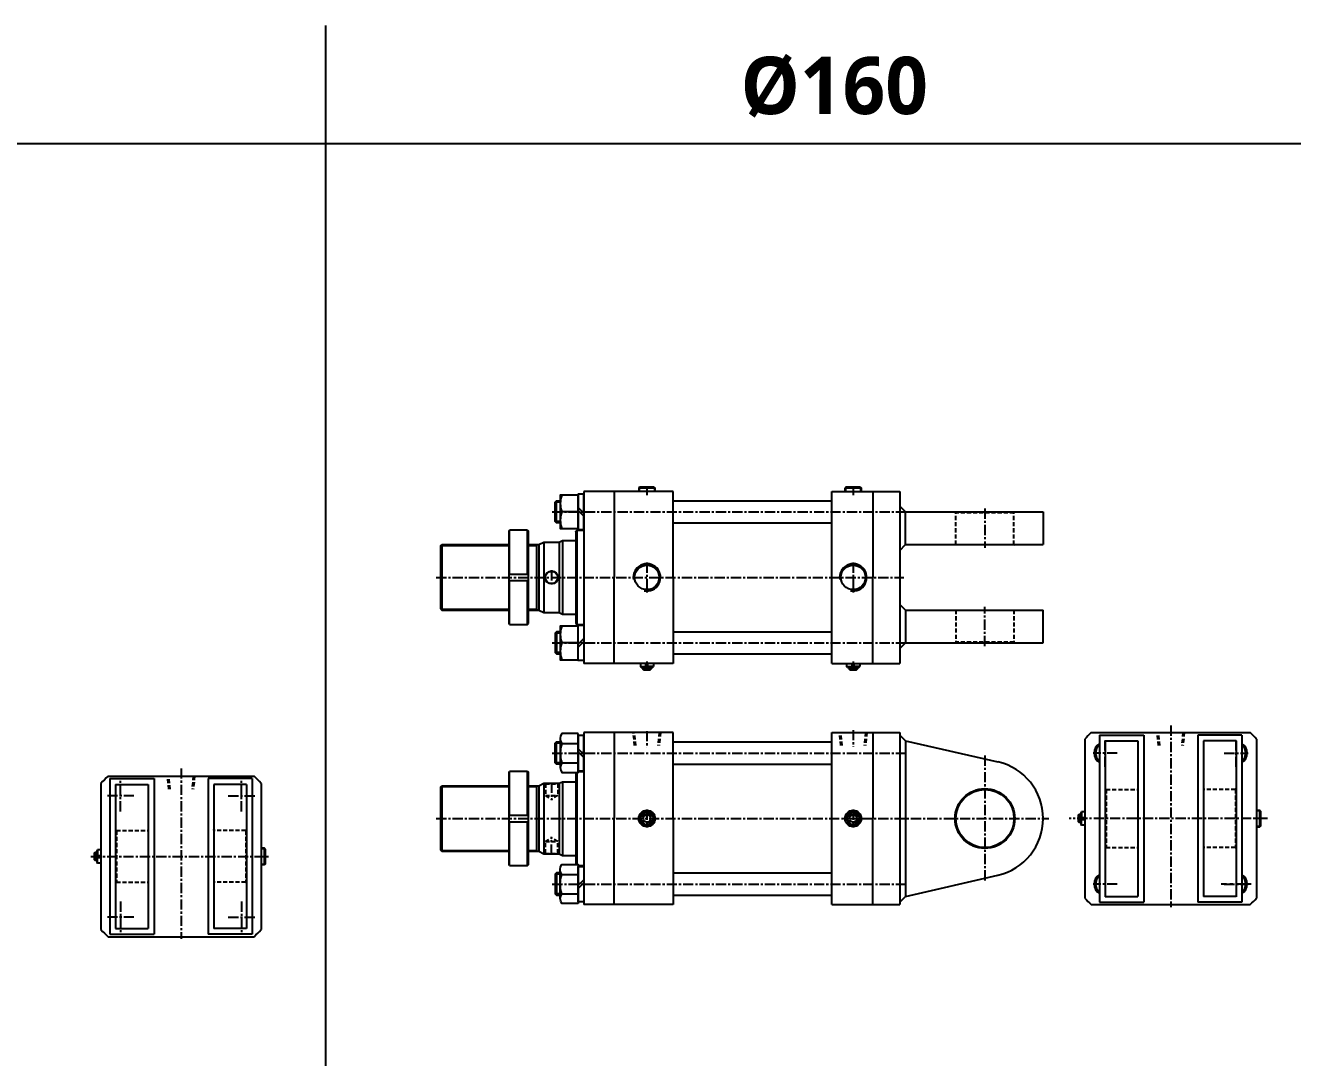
# Model space of a CAD drawing. Extents: x -819 to 29893, y -8942 to 9886.
# Drawn here: x 2279 to 3828, y 1240 to 2500 of the extents above; entities that cross this region are included whole.
import ezdxf

# ---------------------------------------------------------------- set-up
doc = ezdxf.new("R2010")
doc.units = 0
doc.header["$LTSCALE"] = 10
doc.header["$MEASUREMENT"] = 0
for name, pattern in [('CENTER', [2, 1.25, -0.25, 0.25, -0.25]), ('CENTERX2', [4, 2.5, -0.5, 0.5, -0.5]), ('HIDDENX2', [0.75, 0.5, -0.25])]:
    doc.linetypes.add(name, pattern=pattern)
doc.layers.get('0').update_dxf_attribs({"linetype": 'CONTINUOUS'})
for name, color, linetype in [('CEN', 1, 'CENTERX2'), ('CENTER', 1, 'CENTER'), ('HID', 2, 'HIDDENX2'), ('ML', 7, 'CONTINUOUS'), ('THIN', 3, 'CONTINUOUS'), ('외형선', 3, 'CONTINUOUS')]:
    doc.layers.add(name, color=color, linetype=linetype)
doc.styles.add('문자', font='romans.shx')

msp = doc.modelspace()

# ---------------------------------------------------------------- linework, layer by layer
for p, q in [((2646.4, -5), (2646.4, 2500.2)), ((8900.8, 2355.7), (-0.5, 2355.7))]:
    msp.add_line(p, q)
at = {"layer": 'CEN', "color": 1, "linetype": 'CENTER'}
for p, q in [((3451.6, 1910.1), (3451.6, 1862.1)), ((3451.6, 1742.1), (3451.6, 1790.1)), ((3451.6, 1608.4), (3451.6, 1454.8))]:
    msp.add_line(p, q, dxfattribs=at)
at = {"layer": 'CEN', "color": 1, "linetype": 'CENTER', "ltscale": 1.5}
msp.add_line((3776.9, 1451.6), (3740.3, 1451.6), dxfattribs=at)
at = {"layer": 'CENTER'}
for p, q in [((3598.6, 1594.6), (3598.6, 1628.6)), ((3758.6, 1594.6), (3758.6, 1628.6)), ((3613.3, 1611.6), (3583.9, 1611.6)), ((3743.9, 1611.6), (3773.3, 1611.6)), ((2395.4, 1540.3), (2395.4, 1578.2)), ((2543.4, 1540.3), (2543.4, 1578.2)), ((2411.9, 1559.3), (2379, 1559.3)), ((2527, 1559.3), (2559.9, 1559.3)), ((3598.6, 1468.6), (3598.6, 1434.6)), ((3758.6, 1468.6), (3758.6, 1434.6)), ((3613.3, 1451.6), (3583.9, 1451.6)), ((3743.9, 1451.6), (3773.3, 1451.6)), ((2395.4, 1430.2), (2395.4, 1392.3)), ((2543.4, 1430.2), (2543.4, 1392.3)), ((2411.9, 1411.3), (2379, 1411.3)), ((2527, 1411.3), (2559.9, 1411.3))]:
    msp.add_line(p, q, dxfattribs=at)
at = {"layer": 'HID'}
for p, q in [((3415.1, 1906.1), (3416.1, 1905.1)), ((3487.1, 1905.1), (3416.1, 1905.1)), ((3416.1, 1866.1), (3416.1, 1905.1)), ((3488.1, 1906.1), (3487.1, 1905.1)), ((3487.1, 1866.1), (3487.1, 1905.1)), ((3488.1, 1866.1), (3487.1, 1865.1)), ((3416.1, 1786.1), (3416.1, 1747.1)), ((3487.1, 1786.1), (3487.1, 1747.1)), ((3415.1, 1746.1), (3416.1, 1747.1)), ((3487.1, 1747.1), (3416.1, 1747.1)), ((3488.1, 1746.1), (3487.1, 1747.1)), ((3023.6, 1620.6), (3022, 1636.6)), ((3025.2, 1620.6), (3023.6, 1636.6)), ((3053.6, 1636.6), (3052, 1620.6)), ((3055.2, 1636.6), (3053.6, 1620.6)), ((3275.6, 1620.6), (3274, 1636.6)), ((3277.2, 1620.6), (3275.6, 1636.6)), ((3305.6, 1636.6), (3304, 1620.6)), ((3307.2, 1636.6), (3305.6, 1620.6)), ((3663.6, 1620.6), (3662, 1636.6)), ((3665.2, 1620.6), (3663.6, 1636.6)), ((3693.6, 1636.6), (3692, 1620.6)), ((3695.2, 1636.6), (3693.6, 1620.6)), ((2454.4, 1567.3), (2452.8, 1583.3)), ((2456, 1567.3), (2454.4, 1583.3)), ((2484.4, 1583.3), (2482.8, 1567.3)), ((2486, 1583.3), (2484.4, 1567.3)), ((2914.1, 1574.6), (2914.6, 1574.1)), ((2914.6, 1574.1), (2914.6, 1559.6)), ((2914.6, 1574.1), (2929.6, 1574.1)), ((2929.6, 1574.1), (2930.1, 1574.6)), ((2929.6, 1574.1), (2929.6, 1559.6)), ((3598.6, 1568.1), (3599.6, 1567.1)), ((3599.6, 1567.1), (3599.6, 1496.1)), ((3599.6, 1567.1), (3638.6, 1567.1)), ((3757.6, 1567.1), (3718.6, 1567.1)), ((3758.6, 1568.1), (3757.6, 1567.1)), ((3757.6, 1567.1), (3757.6, 1496.1)), ((2914.6, 1559.6), (2929.6, 1559.6)), ((2914.6, 1559.6), (2922.1, 1555.3)), ((2929.6, 1559.6), (2922.1, 1555.3)), ((2389.4, 1517.8), (2390.4, 1516.8)), ((2509.4, 1517.8), (2508.4, 1516.8)), ((2549.4, 1517.8), (2548.4, 1516.8)), ((2390.4, 1516.8), (2390.4, 1453.8)), ((2390.4, 1516.8), (2429.4, 1516.8)), ((2548.4, 1516.8), (2509.4, 1516.8)), ((2548.4, 1516.8), (2548.4, 1453.8)), ((2914.6, 1503.6), (2922.1, 1507.9)), ((2914.6, 1489.1), (2914.6, 1503.6)), ((2914.6, 1503.6), (2929.6, 1503.6)), ((2929.6, 1503.6), (2922.1, 1507.9)), ((2929.6, 1489.1), (2929.6, 1503.6)), ((2914.1, 1488.6), (2914.6, 1489.1)), ((2914.6, 1489.1), (2929.6, 1489.1)), ((2929.6, 1489.1), (2930.1, 1488.6)), ((3598.6, 1495.1), (3599.6, 1496.1)), ((3599.6, 1496.1), (3638.6, 1496.1)), ((3757.6, 1496.1), (3718.6, 1496.1)), ((3758.6, 1495.1), (3757.6, 1496.1)), ((2389.4, 1452.8), (2390.4, 1453.8)), ((2390.4, 1453.8), (2429.4, 1453.8)), ((2548.4, 1453.8), (2509.4, 1453.8)), ((2549.4, 1452.8), (2548.4, 1453.8))]:
    msp.add_line(p, q, dxfattribs=at)
at = {"layer": 'ML'}
for p, q in [((3029.6, 1936.1), (3028.6, 1935.1)), ((3047.6, 1936.1), (3029.6, 1936.1)), ((3047.6, 1936.1), (3048.6, 1935.1)), ((3281.6, 1936.1), (3280.6, 1935.1)), ((3281.1, 1935.6), (3281.1, 1931.1)), ((3299.6, 1936.1), (3281.6, 1936.1)), ((3299.6, 1936.1), (3300.6, 1935.1)), ((3300.1, 1931.1), (3300.1, 1935.6)), ((2961.6, 1931.1), (2961.6, 1721.1)), ((2998.6, 1931.1), (2961.6, 1931.1)), ((2961.6, 1931.1), (2961.6, 1931.1)), ((3070.6, 1931.1), (2998.6, 1931.1)), ((2998.6, 1931.1), (2998.6, 1826.1)), ((3048.6, 1935.1), (3028.6, 1935.1)), ((3028.6, 1935.1), (3028.6, 1931.1)), ((3048.6, 1931.1), (3048.6, 1935.1)), ((3070.6, 1826.1), (3070.6, 1931.1)), ((3264.6, 1826.1), (3264.6, 1931.1)), ((3264.6, 1931.1), (3314.6, 1931.1)), ((3300.6, 1935.1), (3280.6, 1935.1)), ((3280.6, 1935.1), (3280.6, 1931.1)), ((3300.6, 1931.1), (3300.6, 1935.1)), ((3314.6, 1931.1), (3314.6, 1826.1)), ((3314.6, 1931.1), (3347.6, 1931.1)), ((3347.6, 1931.1), (3347.6, 1721.1)), ((2928.2, 1892.6), (2928.2, 1919.6)), ((2954.8, 1906.1), (2934.6, 1906.1)), ((2954.8, 1911.4), (2961.6, 1904.6)), ((2954.8, 1907.6), (2961.6, 1900.8)), ((3070.6, 1919.6), (3264.6, 1919.6)), ((3347.6, 1913.1), (3354.6, 1906.1)), ((3354.6, 1906.1), (3522.6, 1906.1)), ((3354.6, 1866.1), (3354.6, 1906.1)), ((3522.6, 1906.1), (3522.6, 1866.1)), ((3070.6, 1892.6), (3264.6, 1892.6)), ((2869.8, 1882.6), (2870.8, 1883.6)), ((2869.8, 1882.6), (2869.8, 1769.6)), ((2892.8, 1883.6), (2870.8, 1883.6)), ((2870.8, 1830.1), (2870.8, 1883.6)), ((2892.8, 1830.1), (2892.8, 1883.6)), ((2892.8, 1883.6), (2893.8, 1882.6)), ((2893.8, 1769.6), (2893.8, 1882.6)), ((2951.6, 1882.1), (2953.1, 1883.6)), ((2951.6, 1882.1), (2951.9, 1882.4)), ((2951.6, 1882.1), (2951.6, 1770.1)), ((2953.1, 1883.6), (2953.1, 1768.6)), ((2953.1, 1883.6), (2961.6, 1883.6)), ((2954.8, 1883.6), (2961.6, 1883.6)), ((2786.6, 1864.6), (2788.1, 1866.1)), ((2786.6, 1864.6), (2786.6, 1787.6)), ((2787.1, 1865.1), (2869.8, 1865.1)), ((2788.1, 1866.1), (2788.1, 1786.1)), ((2788.1, 1866.1), (2869.8, 1866.1)), ((2893.8, 1866.1), (2906.6, 1866.1)), ((2893.8, 1865.1), (2903.6, 1865.1)), ((2903.6, 1866.1), (2903.6, 1786.1)), ((2903.6, 1865.1), (2905.3, 1866.1)), ((2906.6, 1866.1), (2912.6, 1869.1)), ((2906.6, 1866.1), (2906.6, 1786.1)), ((2912.6, 1869.1), (2912.6, 1783.1)), ((2912.6, 1869.1), (2931.6, 1869.1)), ((2931.6, 1869.1), (2935.6, 1871.1)), ((2931.6, 1869.1), (2931.6, 1783.1)), ((2935.6, 1871.1), (2935.6, 1781.1)), ((2935.6, 1871.1), (2951.6, 1871.1)), ((3347.6, 1859.1), (3354.6, 1866.1)), ((3354.6, 1866.1), (3522.6, 1866.1)), ((2869.8, 1830.1), (2893.8, 1830.1)), ((2869.8, 1822.1), (2893.8, 1822.1)), ((2870.8, 1768.6), (2870.8, 1822.1)), ((2892.8, 1768.6), (2892.8, 1822.1)), ((2998.6, 1721.1), (2998.6, 1826.1)), ((3070.6, 1826.1), (3070.6, 1721.1)), ((3264.6, 1721.1), (3264.6, 1826.1)), ((3314.6, 1721.1), (3314.6, 1826.1)), ((2786.6, 1787.6), (2788.1, 1786.1)), ((2787.1, 1787.1), (2869.8, 1787.1)), ((2788.1, 1786.1), (2869.8, 1786.1)), ((2893.8, 1787.1), (2903.6, 1787.1)), ((2893.8, 1786.1), (2906.6, 1786.1)), ((2903.6, 1787.1), (2905.3, 1786.1)), ((2906.6, 1786.1), (2912.6, 1783.1)), ((2912.6, 1783.1), (2931.6, 1783.1)), ((2931.6, 1783.1), (2935.6, 1781.1)), ((2935.6, 1781.1), (2951.6, 1781.1)), ((3347.6, 1793.1), (3354.6, 1786.1)), ((3354.6, 1786.1), (3522.6, 1786.1)), ((3354.6, 1786.1), (3354.6, 1746.1)), ((3522.6, 1746.1), (3522.6, 1786.1)), ((2870.8, 1768.6), (2869.8, 1769.6)), ((2870.8, 1768.6), (2892.8, 1768.6)), ((2892.8, 1768.6), (2893.8, 1769.6)), ((2951.6, 1770.1), (2953.1, 1768.6)), ((2953.1, 1768.6), (2961.6, 1768.6)), ((2928.2, 1759.6), (2928.2, 1732.6)), ((2954.8, 1744.6), (2961.6, 1751.4)), ((3070.6, 1759.6), (3264.6, 1759.6)), ((2954.8, 1746.1), (2934.6, 1746.1)), ((2954.8, 1740.8), (2961.6, 1747.6)), ((3347.6, 1739.1), (3354.6, 1746.1)), ((3354.6, 1746.1), (3522.6, 1746.1)), ((2998.6, 1721.1), (2961.6, 1721.1)), ((3070.6, 1721.1), (2998.6, 1721.1)), ((3030.6, 1721.1), (3030.6, 1717.1)), ((3037.3, 1716.1), (3037.3, 1721.1)), ((3038.6, 1723.3), (3038.6, 1711.8)), ((3039.9, 1716.1), (3039.9, 1721.1)), ((3046.6, 1721.1), (3046.6, 1717.1)), ((3070.6, 1732.6), (3264.6, 1732.6)), ((3264.6, 1721.1), (3314.6, 1721.1)), ((3282.6, 1721.1), (3282.6, 1717.1)), ((3289.3, 1716.1), (3289.3, 1721.1)), ((3291.9, 1716.1), (3291.9, 1721.1)), ((3298.6, 1721.1), (3298.6, 1717.1)), ((3314.6, 1721.1), (3347.6, 1721.1)), ((3030.6, 1717.1), (3037.3, 1717.1)), ((3031.6, 1716.1), (3030.6, 1717.1)), ((3031.6, 1716.1), (3045.6, 1716.1)), ((3033.6, 1716.1), (3033.6, 1714.1)), ((3034.6, 1713.1), (3033.6, 1714.1)), ((3033.6, 1714.1), (3043.6, 1714.1)), ((3034.1, 1716.1), (3034.1, 1713.6)), ((3034.6, 1713.1), (3042.6, 1713.1)), ((3046.6, 1717.1), (3039.9, 1717.1)), ((3042.6, 1713.1), (3043.6, 1714.1)), ((3043.1, 1716.1), (3043.1, 1713.6)), ((3043.6, 1716.1), (3043.6, 1714.1)), ((3045.6, 1716.1), (3046.6, 1717.1)), ((3282.6, 1717.1), (3289.3, 1717.1)), ((3283.6, 1716.1), (3282.6, 1717.1)), ((3283.6, 1716.1), (3297.6, 1716.1)), ((3285.6, 1716.1), (3285.6, 1714.1)), ((3286.6, 1713.1), (3285.6, 1714.1)), ((3285.6, 1714.1), (3295.6, 1714.1)), ((3286.6, 1713.1), (3294.6, 1713.1)), ((3298.6, 1717.1), (3291.9, 1717.1)), ((3294.6, 1713.1), (3295.6, 1714.1)), ((3295.6, 1716.1), (3295.6, 1714.1)), ((3297.6, 1716.1), (3298.6, 1717.1)), ((2932.8, 1629.3), (2932.8, 1593.8)), ((2998.6, 1636.6), (2961.6, 1636.6)), ((2961.6, 1636.6), (2961.6, 1636.6)), ((2961.6, 1636.6), (2961.6, 1426.6)), ((3070.6, 1636.6), (2998.6, 1636.6)), ((2998.6, 1636.6), (2998.6, 1531.6)), ((3070.6, 1531.6), (3070.6, 1636.6)), ((3264.6, 1636.6), (3314.6, 1636.6)), ((3264.6, 1531.6), (3264.6, 1636.6)), ((3314.6, 1636.6), (3314.6, 1531.6)), ((3314.6, 1636.6), (3347.6, 1636.6)), ((3347.6, 1636.6), (3347.6, 1426.6)), ((3347.6, 1633.6), (3354.6, 1626.6)), ((3354.6, 1626.6), (3354.6, 1436.6)), ((3354.6, 1626.6), (3467.4, 1600.8)), ((3573.6, 1628.7), (3573.6, 1434.5)), ((3581.5, 1636.6), (3775.7, 1636.6)), ((3591.6, 1633.6), (3591.6, 1429.6)), ((3591.6, 1633.6), (3645.6, 1633.6)), ((3598.6, 1626.6), (3598.6, 1436.6)), ((3598.6, 1626.6), (3638.6, 1626.6)), ((3638.6, 1626.6), (3638.6, 1436.6)), ((3645.6, 1633.6), (3645.6, 1429.6)), ((3711.6, 1633.6), (3711.6, 1429.6)), ((3765.6, 1633.6), (3711.6, 1633.6)), ((3718.6, 1626.6), (3718.6, 1436.6)), ((3758.6, 1626.6), (3718.6, 1626.6)), ((3758.6, 1626.6), (3758.6, 1436.6)), ((3765.6, 1633.6), (3765.6, 1429.6)), ((3783.6, 1628.7), (3783.6, 1434.5)), ((2928.2, 1598.1), (2928.2, 1625.1)), ((2934.6, 1623.4), (2954.8, 1623.4)), ((2954.8, 1616.9), (2961.6, 1610.1)), ((2954.8, 1613.1), (2961.6, 1606.3)), ((3070.6, 1625.1), (3264.6, 1625.1)), ((2934.6, 1599.7), (2954.8, 1599.7)), ((3070.6, 1598.1), (3264.6, 1598.1)), ((2380.3, 1583.3), (2558.6, 1583.3)), ((2382.4, 1580.3), (2382.4, 1390.3)), ((2382.4, 1580.3), (2436.4, 1580.3)), ((2436.4, 1580.3), (2436.4, 1390.3)), ((2556.4, 1580.3), (2502.4, 1580.3)), ((2502.4, 1580.3), (2502.4, 1390.3)), ((2556.4, 1580.3), (2556.4, 1390.3)), ((2869.8, 1588.1), (2870.8, 1589.1)), ((2869.8, 1588.1), (2869.8, 1475.1)), ((2892.8, 1589.1), (2870.8, 1589.1)), ((2870.8, 1535.6), (2870.8, 1589.1)), ((2892.8, 1589.1), (2893.8, 1588.1)), ((2892.8, 1535.6), (2892.8, 1589.1)), ((2893.8, 1475.1), (2893.8, 1588.1)), ((2951.6, 1587.6), (2951.9, 1587.9)), ((2951.6, 1587.6), (2951.6, 1475.6)), ((2953.1, 1587.9), (2953.1, 1475.3)), ((2954.8, 1589.1), (2961.6, 1589.1)), ((2371.4, 1574.4), (2371.4, 1396.1)), ((2389.4, 1573.3), (2389.4, 1397.3)), ((2389.4, 1573.3), (2429.4, 1573.3)), ((2429.4, 1573.3), (2429.4, 1397.3)), ((2549.4, 1573.3), (2509.4, 1573.3)), ((2509.4, 1573.3), (2509.4, 1397.3)), ((2549.4, 1573.3), (2549.4, 1397.3)), ((2567.4, 1574.4), (2567.4, 1396.1)), ((2786.6, 1570.1), (2788.1, 1571.6)), ((2786.6, 1570.1), (2786.6, 1493.1)), ((2787.1, 1570.6), (2869.8, 1570.6)), ((2788.1, 1571.6), (2869.8, 1571.6)), ((2788.1, 1571.6), (2788.1, 1491.6)), ((2893.8, 1571.6), (2906.6, 1571.6)), ((2893.8, 1570.6), (2903.6, 1570.6)), ((2903.6, 1571.6), (2903.6, 1491.6)), ((2903.6, 1570.6), (2905.3, 1571.6)), ((2906.6, 1571.6), (2912.6, 1574.6)), ((2906.6, 1571.6), (2906.6, 1491.6)), ((2912.6, 1574.6), (2931.6, 1574.6)), ((2912.6, 1574.6), (2912.6, 1488.6)), ((2931.6, 1574.6), (2935.6, 1576.6)), ((2931.6, 1574.6), (2931.6, 1488.6)), ((2935.6, 1576.6), (2951.6, 1576.6)), ((2935.6, 1576.6), (2935.6, 1486.6)), ((2869.8, 1535.6), (2893.8, 1535.6)), ((3037.3, 1539.5), (3030.7, 1532.9)), ((3039.9, 1539.5), (3046.5, 1532.9)), ((3289.3, 1539.5), (3282.7, 1532.9)), ((3291.9, 1539.5), (3298.5, 1532.9)), ((3565.6, 1535.6), (3566.6, 1536.6)), ((3565.6, 1535.6), (3565.6, 1527.6)), ((3568.6, 1536.1), (3566.1, 1536.1)), ((3566.6, 1536.6), (3566.6, 1526.6)), ((3568.6, 1536.6), (3566.6, 1536.6)), ((3568.6, 1538.6), (3569.6, 1539.6)), ((3568.6, 1538.6), (3568.6, 1524.6)), ((3573.6, 1539.6), (3569.6, 1539.6)), ((3569.6, 1539.6), (3569.6, 1532.9)), ((3787.6, 1541.6), (3783.6, 1541.6)), ((3788.1, 1541.1), (3783.6, 1541.1)), ((3787.6, 1521.6), (3787.6, 1541.6)), ((3788.6, 1540.6), (3787.6, 1541.6)), ((3788.6, 1522.6), (3788.6, 1540.6)), ((2869.8, 1527.6), (2893.8, 1527.6)), ((2870.8, 1474.1), (2870.8, 1527.6)), ((2892.8, 1474.1), (2892.8, 1527.6)), ((2998.6, 1426.6), (2998.6, 1531.6)), ((3030.7, 1530.3), (3037.3, 1523.7)), ((3046.5, 1530.3), (3039.9, 1523.7)), ((3070.6, 1531.6), (3070.6, 1426.6)), ((3264.6, 1426.6), (3264.6, 1531.6)), ((3282.7, 1530.3), (3289.3, 1523.7)), ((3298.5, 1530.3), (3291.9, 1523.7)), ((3314.6, 1426.6), (3314.6, 1531.6)), ((3565.6, 1527.6), (3566.6, 1526.6)), ((3568.6, 1527.1), (3566.1, 1527.1)), ((3568.6, 1526.6), (3566.6, 1526.6)), ((3568.6, 1532.9), (3573.6, 1532.9)), ((3568.6, 1530.3), (3573.6, 1530.3)), ((3568.6, 1524.6), (3569.6, 1523.6)), ((3569.6, 1523.6), (3569.6, 1530.3)), ((3573.6, 1523.6), (3569.6, 1523.6)), ((3783.6, 1522.1), (3788.1, 1522.1)), ((3783.6, 1521.6), (3787.6, 1521.6)), ((3788.6, 1522.6), (3787.6, 1521.6)), ((2786.6, 1493.1), (2788.1, 1491.6)), ((2787.1, 1492.6), (2869.8, 1492.6)), ((2788.1, 1491.6), (2869.8, 1491.6)), ((2893.8, 1492.6), (2903.6, 1492.6)), ((2893.8, 1491.6), (2906.6, 1491.6)), ((2903.6, 1492.6), (2905.3, 1491.6)), ((2906.6, 1491.6), (2912.6, 1488.6)), ((2912.6, 1488.6), (2931.6, 1488.6)), ((2931.6, 1488.6), (2935.6, 1486.6)), ((2935.6, 1486.6), (2951.6, 1486.6)), ((2870.8, 1474.1), (2869.8, 1475.1)), ((2870.8, 1474.1), (2892.8, 1474.1)), ((2892.8, 1474.1), (2893.8, 1475.1)), ((2951.6, 1475.6), (2951.9, 1475.3)), ((2954.8, 1474.1), (2961.6, 1474.1)), ((2928.2, 1465.1), (2928.2, 1438.1)), ((2932.8, 1433.8), (2932.8, 1469.3)), ((2934.6, 1463.4), (2954.8, 1463.4)), ((2954.8, 1450.1), (2961.6, 1456.9)), ((3070.6, 1465.1), (3264.6, 1465.1)), ((3354.6, 1436.6), (3467.4, 1462.4)), ((2954.8, 1446.3), (2961.6, 1453.1)), ((2934.6, 1439.7), (2954.8, 1439.7)), ((2998.6, 1426.6), (2961.6, 1426.6)), ((3070.6, 1426.6), (2998.6, 1426.6)), ((3070.6, 1438.1), (3264.6, 1438.1)), ((3264.6, 1426.6), (3314.6, 1426.6)), ((3314.6, 1426.6), (3347.6, 1426.6)), ((3347.6, 1429.6), (3354.6, 1436.6)), ((3581.5, 1426.6), (3775.7, 1426.6)), ((3591.6, 1429.6), (3645.6, 1429.6)), ((3598.6, 1436.6), (3638.6, 1436.6)), ((3765.6, 1429.6), (3711.6, 1429.6)), ((3758.6, 1436.6), (3718.6, 1436.6)), ((2389.4, 1397.3), (2429.4, 1397.3)), ((2549.4, 1397.3), (2509.4, 1397.3)), ((2380.3, 1387.3), (2558.6, 1387.3)), ((2382.4, 1390.3), (2436.4, 1390.3)), ((2556.4, 1390.3), (2502.4, 1390.3))]:
    msp.add_line(p, q, dxfattribs=at)
at = {"layer": 'ML', "color": 2}
for p, q in [((3029.1, 1935.6), (3029.1, 1931.1)), ((3048.1, 1931.1), (3048.1, 1935.6)), ((3286.1, 1716.1), (3286.1, 1713.6)), ((3295.1, 1716.1), (3295.1, 1713.6))]:
    msp.add_line(p, q, dxfattribs=at)
at = {"layer": 'ML', "color": 1, "linetype": 'CENTER'}
for p, q in [((3038.6, 1844.3), (3038.6, 1807.8)), ((3290.6, 1844.3), (3290.6, 1807.8)), ((2922.1, 1834.9), (2922.1, 1817.3)), ((3290.6, 1723.3), (3290.6, 1711.8)), ((3678.6, 1645.2), (3678.6, 1423.5)), ((2469.4, 1592.9), (2469.4, 1384.9)), ((2922.1, 1575.6), (2922.1, 1554)), ((3038.6, 1542.6), (3038.6, 1520.6)), ((3290.6, 1542.6), (3290.6, 1520.6)), ((3797, 1531.6), (3554.6, 1531.6)), ((2922.1, 1487.6), (2922.1, 1509.1)), ((2359, 1485.3), (2576.2, 1485.3))]:
    msp.add_line(p, q, dxfattribs=at)
at = {"layer": 'ML', "color": 7, "linetype": 'Continuous'}
for p, q in [((2363.4, 1489.3), (2364.4, 1490.3)), ((2363.4, 1489.3), (2363.4, 1481.3)), ((2364.4, 1490.3), (2364.4, 1480.3)), ((2366.4, 1490.3), (2364.4, 1490.3)), ((2366.4, 1492.3), (2367.4, 1493.3)), ((2366.4, 1492.3), (2366.4, 1478.3)), ((2366.4, 1486.6), (2371.4, 1486.6)), ((2367.4, 1493.3), (2367.4, 1486.6)), ((2371.4, 1493.3), (2367.4, 1493.3)), ((2571.4, 1495.3), (2567.4, 1495.3)), ((2571.4, 1475.3), (2571.4, 1495.3)), ((2572.4, 1494.3), (2571.4, 1495.3)), ((2572.4, 1476.3), (2572.4, 1494.3)), ((2363.4, 1481.3), (2364.4, 1480.3)), ((2366.4, 1480.3), (2364.4, 1480.3)), ((2366.4, 1484), (2371.4, 1484)), ((2366.4, 1478.3), (2367.4, 1477.3)), ((2367.4, 1477.3), (2367.4, 1484)), ((2371.4, 1477.3), (2367.4, 1477.3)), ((2567.4, 1475.3), (2571.4, 1475.3)), ((2572.4, 1476.3), (2571.4, 1475.3))]:
    msp.add_line(p, q, dxfattribs=at)
at = {"layer": 'ML', "color": 2, "linetype": 'Continuous'}
for p, q in [((2366.4, 1489.8), (2363.9, 1489.8)), ((2571.9, 1494.8), (2567.4, 1494.8)), ((2366.4, 1480.8), (2363.9, 1480.8)), ((2567.4, 1475.8), (2571.9, 1475.8))]:
    msp.add_line(p, q, dxfattribs=at)
at = {"layer": 'ML'}
for points in [[(2934.6, 1926.6, 0.178633), (2934.6, 1906.1, 0.178633), (2934.6, 1885.6)], [(2934.6, 1766.6, 0.178633), (2934.6, 1746.1, 0.178633), (2934.6, 1725.6)], [(2954.8, 1635.3), (2934.6, 1635.3, 0.309401), (2934.6, 1623.4, 0.154701), (2934.6, 1599.7, 0.309401), (2934.6, 1587.9), (2954.8, 1587.9), (2954.8, 1635.3)], [(2954.8, 1427.9), (2934.6, 1427.9, -0.309401), (2934.6, 1439.7, -0.154701), (2934.6, 1463.4, -0.309401), (2934.6, 1475.3), (2954.8, 1475.3), (2954.8, 1427.9)]]:
    msp.add_lwpolyline(points, format="xyb", dxfattribs=at)
for points in [[(2954.8, 1926.6), (2932.8, 1926.6), (2932.8, 1885.6), (2954.8, 1885.6)], [(2954.8, 1766.6), (2932.8, 1766.6), (2932.8, 1725.6), (2954.8, 1725.6)]]:
    msp.add_lwpolyline(points, close=True, dxfattribs=at)
for points in [[(2961.6, 1884.4), (2961.6, 1927.7), (2954.8, 1927.7), (2954.8, 1884.4), (2961.6, 1884.4)], [(2932.8, 1892.6), (2928.2, 1892.6), (2926.6, 1894.2), (2926.6, 1918), (2928.2, 1919.6), (2932.8, 1919.6)], [(2961.6, 1767.7), (2961.6, 1724.4), (2954.8, 1724.4), (2954.8, 1767.7), (2961.6, 1767.7)], [(2932.8, 1759.6), (2928.2, 1759.6), (2926.6, 1758), (2926.6, 1734.2), (2928.2, 1732.6), (2932.8, 1732.6)], [(2961.6, 1589.9), (2961.6, 1633.2), (2954.8, 1633.2), (2954.8, 1589.9), (2961.6, 1589.9)], [(2932.8, 1598.1), (2928.2, 1598.1), (2926.6, 1599.7), (2926.6, 1623.5), (2928.2, 1625.1), (2932.8, 1625.1)], [(2961.6, 1473.2), (2961.6, 1429.9), (2954.8, 1429.9), (2954.8, 1473.2), (2961.6, 1473.2)], [(2932.8, 1465.1), (2928.2, 1465.1), (2926.6, 1463.5), (2926.6, 1439.7), (2928.2, 1438.1), (2932.8, 1438.1)]]:
    msp.add_lwpolyline(points, dxfattribs=at)
for centre, radius in [((2922.1, 1826.1), 8), ((2922.1, 1826.1), 7.5), ((3038.6, 1826.1), 15), ((3290.6, 1826.1), 15), ((3451.6, 1531.6), 36.5), ((3451.6, 1531.6), 35.5), ((3038.6, 1531.6), 10), ((3038.6, 1531.6), 8), ((3038.6, 1531.6), 4.5), ((3290.6, 1531.6), 10), ((3290.6, 1531.6), 8), ((3290.6, 1531.6), 4.5)]:
    msp.add_circle(centre, radius, dxfattribs=at)
at = {"layer": 'ML', "color": 2}
for centre, radius, start, end in [((3038.6, 1826.1), 16.6, 258.5736, 189.2846), ((3290.6, 1826.1), 16.6, 258.5736, 189.2846), ((3598.6, 1611.6), 11.9, 126.1154, 233.8846), ((3758.6, 1611.6), 11.9, 306.1154, 53.8846), ((3038.6, 1531.6), 9.5, 261.4114, 188.1478), ((3038.6, 1531.6), 5, 257.904, 186.2569), ((3290.6, 1531.6), 9.5, 261.4114, 188.1478), ((3290.6, 1531.6), 5, 257.904, 186.2569), ((3598.6, 1451.6), 11.9, 126.1154, 233.8846), ((3758.6, 1451.6), 11.9, 306.1154, 53.8846)]:
    msp.add_arc(centre, radius, start, end, dxfattribs=at)
at = {"layer": 'ML'}
for centre, radius, start, end in [((3678.6, 1531.6), 143, 132.7548, 137.2452), ((3598.6, 1611.6), 13.5, 121.2329, 238.7671), ((3758.6, 1611.6), 13.5, 301.2329, 58.7671), ((3451.6, 1531.6), 71, 282.8738, 77.1262), ((2469.4, 1485.3), 132.5, 132.3007, 137.6993), ((2469.4, 1485.3), 132.5, 42.3007, 47.6993), ((3598.6, 1451.6), 13.5, 121.2329, 238.7671), ((3758.6, 1451.6), 13.5, 301.2329, 58.7671), ((3678.6, 1531.6), 143, 222.7548, 227.2452), ((3678.6, 1531.6), 143, 312.7548, 317.2452), ((2469.4, 1485.3), 132.5, 222.3007, 227.6993), ((2469.4, 1485.3), 132.5, 312.3007, 317.6993)]:
    msp.add_arc(centre, radius, start, end, dxfattribs=at)
at = {"layer": 'ML', "color": 7, "linetype": 'Continuous'}
msp.add_arc((3678.6, 1531.6), 143, 42.7548, 47.2452, dxfattribs=at)
at = {"layer": 'THIN', "color": 2}
for p, q in [((2932.8, 1918), (2926.6, 1918)), ((2932.8, 1894.2), (2926.6, 1894.2)), ((2932.8, 1758), (2926.6, 1758)), ((2932.8, 1734.2), (2926.6, 1734.2)), ((2932.8, 1623.5), (2926.6, 1623.5)), ((2932.8, 1599.7), (2926.6, 1599.7)), ((2932.8, 1463.5), (2926.6, 1463.5)), ((2932.8, 1439.7), (2926.6, 1439.7))]:
    msp.add_line(p, q, dxfattribs=at)
at = {"layer": '외형선', "color": 1, "linetype": 'CENTER'}
for p, q in [((3038.6, 1937.5), (3038.6, 1926.3)), ((3290.6, 1937.5), (3290.6, 1926.3)), ((2922.8, 1906.1), (3358.9, 1906.1)), ((2781.2, 1826.1), (3352.7, 1826.1)), ((2922.8, 1746.1), (3355.8, 1746.1)), ((3038.6, 1638.5), (3038.6, 1618.2)), ((3290.6, 1639.7), (3290.6, 1619.1)), ((2922.8, 1611.6), (3354.6, 1611.6)), ((2781.2, 1531.6), (3529.8, 1531.6)), ((2922.8, 1451.6), (3356.6, 1451.6))]:
    msp.add_line(p, q, dxfattribs=at)

# ---------------------------------------------------------------- texts
at = {"insert": (3153, 2461.8), "char_height": 70, "attachment_point": 1, "style": '문자'}
msp.add_mtext_dynamic_manual_height_columns('{\\fMalgun Gothic|b1|i0|c129|p50;%%C160}', width=124.533, gutter_width=16, heights=[0], dxfattribs=at)

doc.saveas('drawing.dxf')
